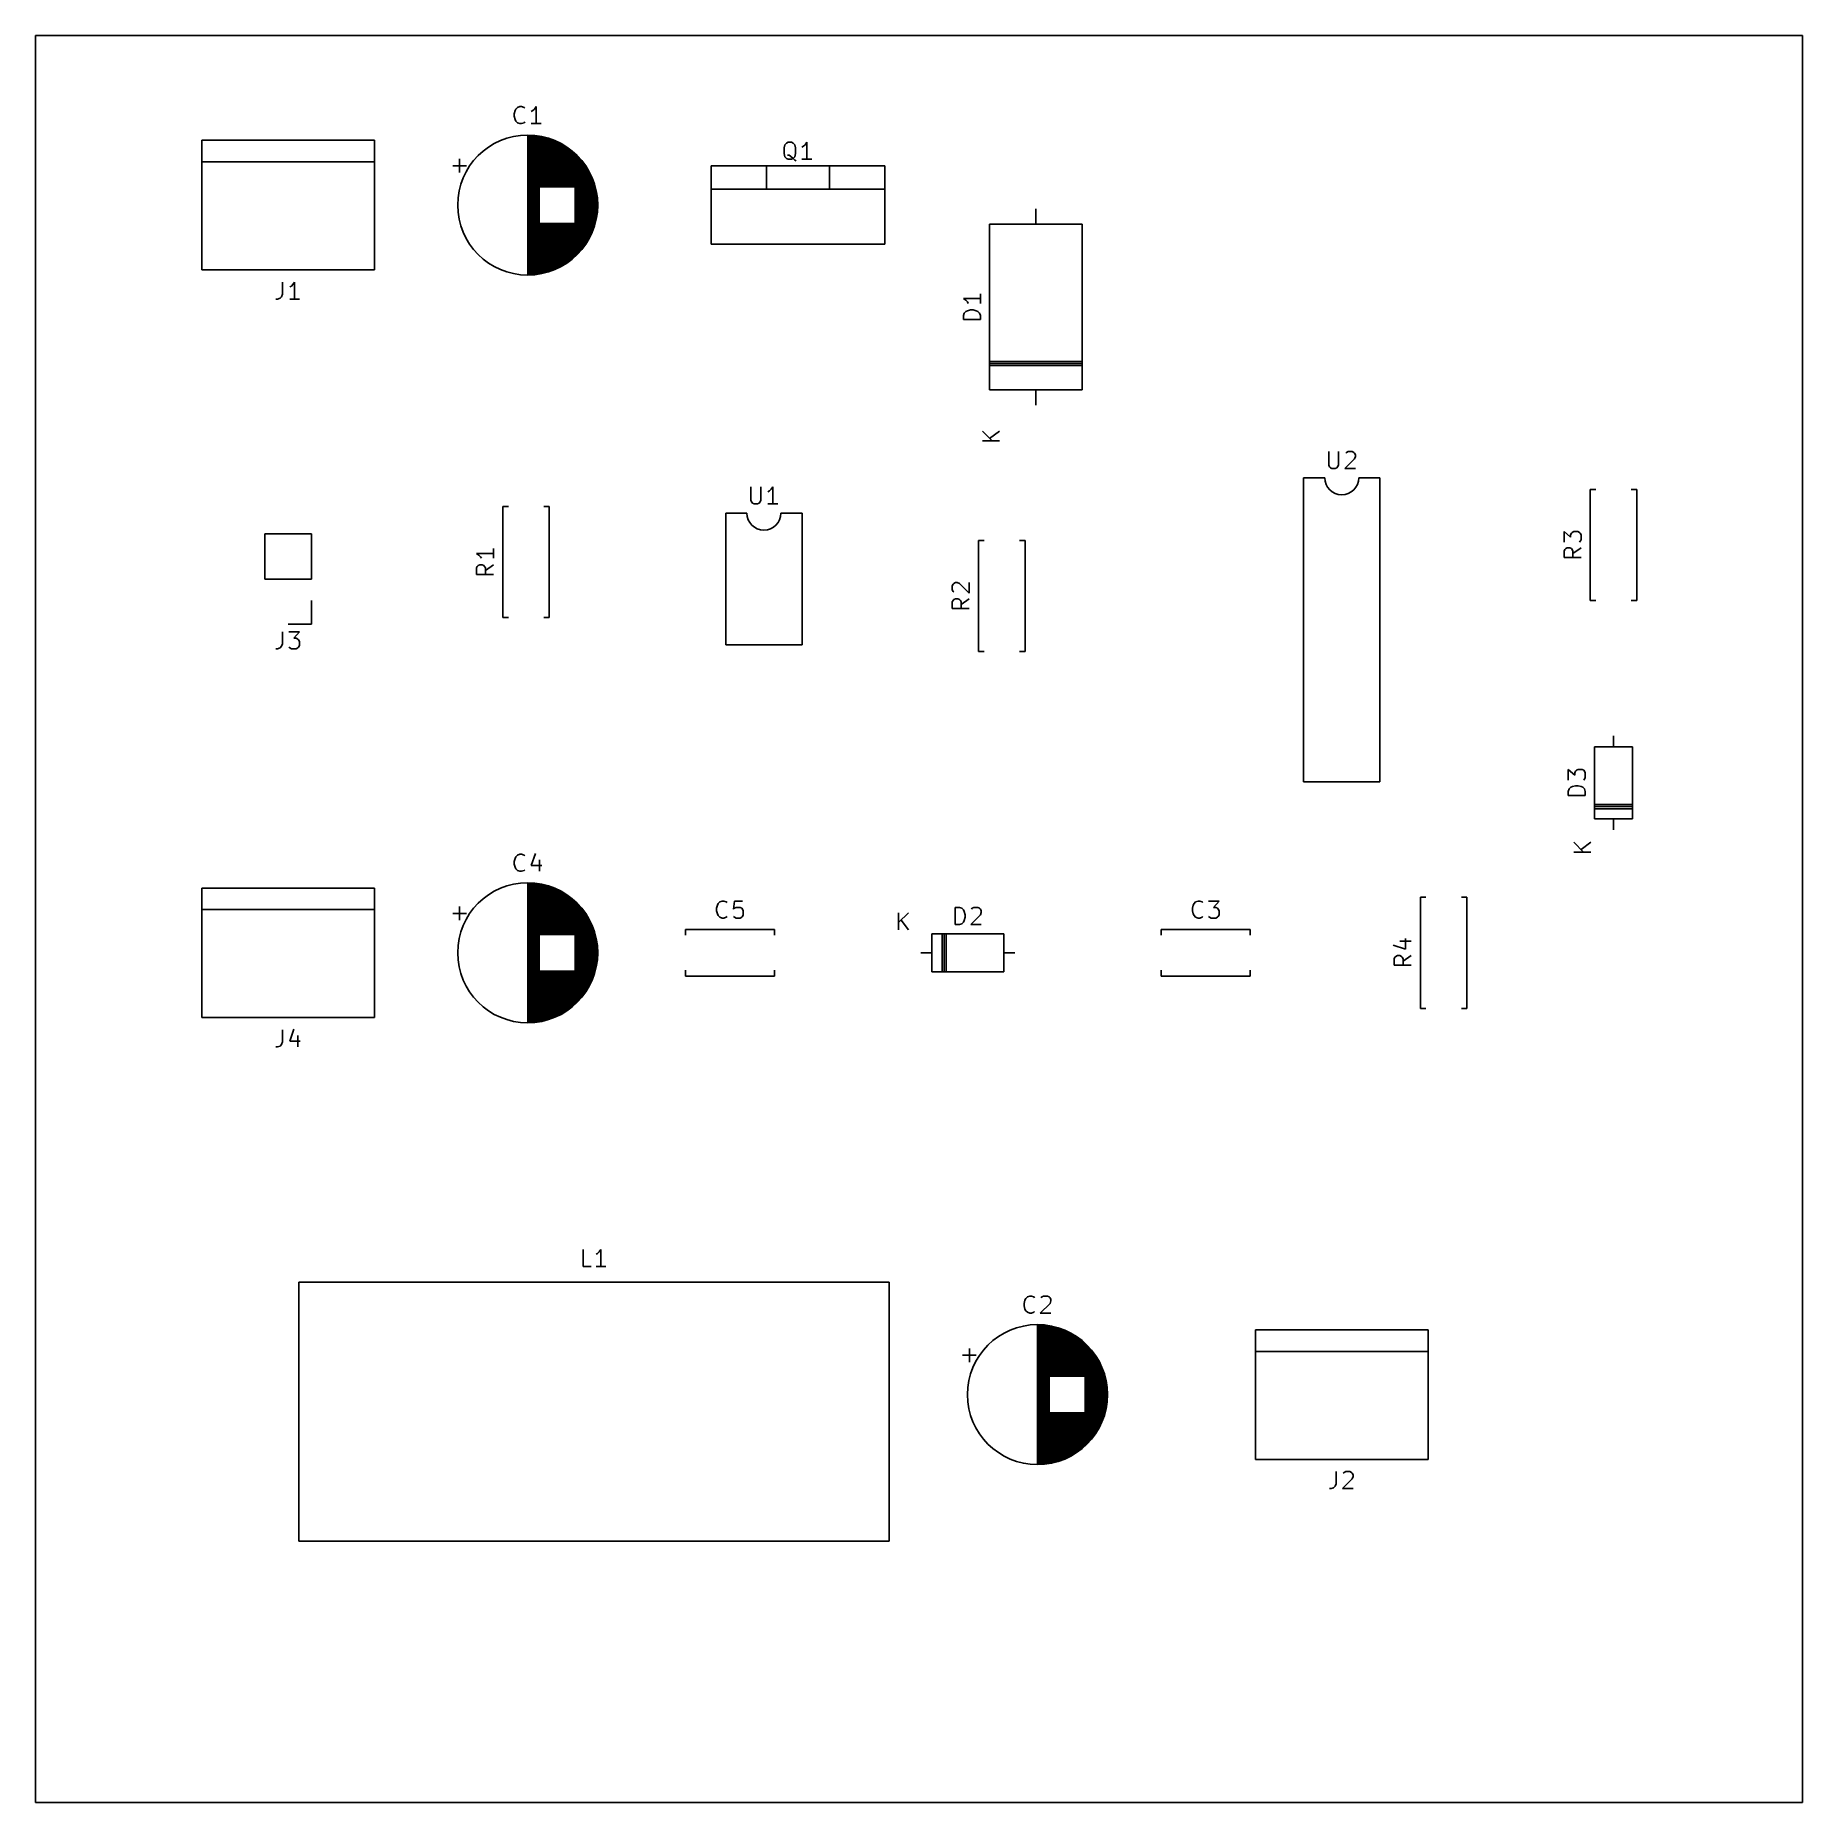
# Model space of a CAD drawing. Extents: x 20 to 124, y -124 to -20.
import ezdxf

# ---------------------------------------------------------------- set-up
doc = ezdxf.new("R2010")
doc.units = 0
doc.layers.add('LYELLOW', color=51, linetype='CONTINUOUS')
doc.layers.add('WHITE', color=7, linetype='CONTINUOUS')

msp = doc.modelspace()

# ---------------------------------------------------------------- linework, layer by layer
at = {"layer": 'LYELLOW', "linetype": 'CONTINUOUS'}
for p, q in [((48.186586, -24.62089), (48.234205, -24.430414)), ((48.186586, -24.763747), (48.186586, -24.62089)), ((48.234205, -24.954223), (48.186586, -24.763747)), ((48.234205, -24.430414), (48.281824, -24.335176)), ((48.281824, -25.049461), (48.234205, -24.954223)), ((48.281824, -24.335176), (48.377062, -24.239938)), ((48.377062, -24.239938), (48.519919, -24.192319)), ((48.519919, -24.192319), (48.615157, -24.192319)), ((48.615157, -24.192319), (48.758014, -24.239938)), ((48.758014, -24.239938), (48.805633, -24.287557)), ((49.281824, -24.430414), (49.186586, -24.478033)), ((49.377062, -24.335176), (49.281824, -24.430414)), ((49.4723, -24.192319), (49.377062, -24.335176)), ((49.4723, -25.192319), (49.4723, -24.192319)), ((48.377062, -25.1447), (48.281824, -25.049461)), ((48.519919, -25.192319), (48.377062, -25.1447)), ((48.615157, -25.192319), (48.519919, -25.192319)), ((48.758014, -25.1447), (48.615157, -25.192319)), ((48.805633, -25.09708), (48.758014, -25.1447)), ((48.9723, -25.9075), (48.9723, -34.0675)), ((49.0123, -25.9075), (49.0123, -34.0675)), ((49.0523, -25.9085), (49.0523, -34.0665)), ((49.0923, -25.9095), (49.0923, -34.0655)), ((49.1323, -25.9105), (49.1323, -34.0645)), ((49.1723, -25.9125), (49.1723, -34.0625)), ((49.758014, -25.192319), (49.186586, -25.192319)), ((49.2123, -25.9145), (49.2123, -34.0605)), ((49.2523, -25.9175), (49.2523, -34.0575)), ((49.2923, -25.9195), (49.2923, -34.0555)), ((49.3323, -25.9235), (49.3323, -34.0515)), ((49.3723, -25.9265), (49.3723, -34.0485)), ((49.4123, -25.9315), (49.4123, -34.0435)), ((49.4523, -25.9355), (49.4523, -34.0395)), ((49.4923, -25.9405), (49.4923, -34.0345)), ((49.5323, -25.9455), (49.5323, -34.0295)), ((49.5723, -25.9515), (49.5723, -34.0235)), ((49.6123, -25.9575), (49.6123, -34.0175)), ((49.6523, -25.9645), (49.6523, -34.0105)), ((49.6923, -25.9705), (49.6923, -28.9475)), ((49.7323, -25.9785), (49.7323, -28.9475)), ((49.7723, -25.9855), (49.7723, -28.9475)), ((49.8123, -25.9945), (49.8123, -28.9475)), ((29.795, -26.1775), (29.795, -33.7975)), ((39.955, -26.1775), (29.795, -26.1775)), ((39.955, -33.7975), (39.955, -26.1775)), ((49.8523, -26.0025), (49.8523, -28.9475)), ((49.8923, -26.0115), (49.8923, -28.9475)), ((49.9323, -26.0205), (49.9323, -28.9475)), ((49.9723, -26.0305), (49.9723, -28.9475)), ((50.0123, -26.0405), (50.0123, -28.9475)), ((50.0523, -26.0515), (50.0523, -28.9475)), ((50.0923, -26.0625), (50.0923, -28.9475)), ((50.1323, -26.0745), (50.1323, -28.9475)), ((50.1723, -26.0865), (50.1723, -28.9475)), ((50.2123, -26.0985), (50.2123, -28.9475)), ((50.2523, -26.1115), (50.2523, -28.9475)), ((50.2923, -26.1245), (50.2923, -28.9475)), ((50.3323, -26.1385), (50.3323, -28.9475)), ((50.3723, -26.1525), (50.3723, -28.9475)), ((50.4123, -26.1675), (50.4123, -28.9475)), ((50.4523, -26.1825), (50.4523, -28.9475)), ((50.4923, -26.1985), (50.4923, -28.9475)), ((50.5323, -26.2145), (50.5323, -28.9475)), ((50.5723, -26.2305), (50.5723, -28.9475)), ((50.6123, -26.2475), (50.6123, -28.9475)), ((50.6523, -26.2655), (50.6523, -28.9475)), ((50.6923, -26.2835), (50.6923, -28.9475)), ((50.7323, -26.3025), (50.7323, -28.9475)), ((50.7723, -26.3215), (50.7723, -28.9475)), ((50.8123, -26.3415), (50.8123, -28.9475)), ((50.8523, -26.3615), (50.8523, -28.9475)), ((50.8923, -26.3825), (50.8923, -28.9475)), ((50.9323, -26.4035), (50.9323, -28.9475)), ((50.9723, -26.4255), (50.9723, -28.9475)), ((51.0123, -26.4485), (51.0123, -28.9475)), ((51.0523, -26.4715), (51.0523, -28.9475)), ((51.0923, -26.4945), (51.0923, -28.9475)), ((51.1323, -26.5195), (51.1323, -28.9475)), ((51.1723, -26.5445), (51.1723, -28.9475)), ((51.2123, -26.5695), (51.2123, -28.9475)), ((51.2523, -26.5955), (51.2523, -28.9475)), ((51.2923, -26.6225), (51.2923, -28.9475)), ((51.3323, -26.6505), (51.3323, -28.9475)), ((51.3723, -26.6785), (51.3723, -28.9475)), ((51.4123, -26.7075), (51.4123, -28.9475)), ((51.4523, -26.7375), (51.4523, -28.9475)), ((51.4923, -26.7685), (51.4923, -28.9475)), ((51.5323, -26.7995), (51.5323, -28.9475)), ((51.5723, -26.8315), (51.5723, -28.9475)), ((51.6123, -26.8645), (51.6123, -28.9475)), ((51.6523, -26.8985), (51.6523, -28.9475)), ((51.6923, -26.9325), (51.6923, -28.9475)), ((51.7323, -26.9685), (51.7323, -28.9475)), ((51.7723, -27.0055), (51.7723, -32.9695)), ((64.065476, -26.625652), (64.113095, -26.435176)), ((64.065476, -26.958985), (64.065476, -26.625652)), ((64.113095, -27.149461), (64.065476, -26.958985)), ((64.113095, -26.435176), (64.208333, -26.339938)), ((64.208333, -26.339938), (64.303571, -26.292319)), ((64.303571, -26.292319), (64.494047, -26.292319)), ((64.494047, -26.292319), (64.589285, -26.339938)), ((64.589285, -26.339938), (64.684523, -26.435176)), ((64.684523, -26.435176), (64.732142, -26.625652)), ((64.732142, -26.958985), (64.684523, -27.149461)), ((64.732142, -26.625652), (64.732142, -26.958985)), ((65.208333, -26.530414), (65.113095, -26.578033)), ((65.303571, -26.435176), (65.208333, -26.530414)), ((65.398809, -26.292319), (65.303571, -26.435176)), ((65.398809, -27.292319), (65.398809, -26.292319)), ((29.795, -27.4475), (39.955, -27.4475)), ((44.562602, -27.6725), (45.362602, -27.6725)), ((44.962602, -27.2725), (44.962602, -28.0725)), ((51.8123, -27.0425), (51.8123, -32.9325)), ((51.8523, -27.0815), (51.8523, -32.8935)), ((51.8923, -27.1205), (51.8923, -32.8545)), ((51.9323, -27.1615), (51.9323, -32.8135)), ((51.9723, -27.2035), (51.9723, -32.7715)), ((52.0123, -27.2465), (52.0123, -32.7285)), ((52.0523, -27.2915), (52.0523, -32.6835)), ((52.0923, -27.3365), (52.0923, -32.6385)), ((52.1323, -27.3835), (52.1323, -32.5915)), ((52.1723, -27.4325), (52.1723, -32.5425)), ((52.2123, -27.4825), (52.2123, -32.4925)), ((52.2523, -27.5345), (52.2523, -32.4405)), ((52.2923, -27.5875), (52.2923, -32.3875)), ((52.3323, -27.6435), (52.3323, -32.3315)), ((52.3723, -27.7005), (52.3723, -32.2745)), ((52.4123, -27.7605), (52.4123, -32.2145)), ((52.4523, -27.8225), (52.4523, -32.1525)), ((52.4923, -27.8865), (52.4923, -32.0885)), ((52.5323, -27.9535), (52.5323, -32.0215)), ((52.5723, -28.0235), (52.5723, -31.9515)), ((59.765, -27.6775), (69.985, -27.6775)), ((59.765, -32.2975), (59.765, -27.6775)), ((63.025, -27.6775), (63.025, -29.0575)), ((64.208333, -27.2447), (64.113095, -27.149461)), ((64.303571, -27.292319), (64.208333, -27.2447)), ((64.35119, -27.054223), (64.255952, -27.054223)), ((64.494047, -27.292319), (64.303571, -27.292319)), ((64.446428, -27.101842), (64.35119, -27.054223)), ((64.589285, -27.2447), (64.446428, -27.101842)), ((64.589285, -27.2447), (64.494047, -27.292319)), ((64.684523, -27.149461), (64.589285, -27.2447)), ((64.684523, -27.339938), (64.589285, -27.2447)), ((64.779761, -27.387557), (64.684523, -27.339938)), ((65.684523, -27.292319), (65.113095, -27.292319)), ((66.725, -27.6775), (66.725, -29.0575)), ((69.985, -27.6775), (69.985, -32.2975)), ((52.6123, -28.0975), (52.6123, -31.8775)), ((52.6523, -28.1745), (52.6523, -31.8005)), ((52.6923, -28.2565), (52.6923, -31.7185)), ((52.7323, -28.3435), (52.7323, -31.6315)), ((52.7723, -28.4355), (52.7723, -31.5395)), ((52.8123, -28.5345), (52.8123, -31.4405)), ((52.8523, -28.6415), (52.8523, -31.3335)), ((52.8923, -28.7595), (52.8923, -31.2155)), ((52.9323, -28.8905), (52.9323, -31.0845)), ((52.9723, -29.0405), (52.9723, -30.9345)), ((59.765, -29.0575), (69.985, -29.0575)), ((53.0123, -29.2195), (53.0123, -30.7555)), ((53.0523, -29.4545), (53.0523, -30.5205)), ((49.6923, -31.0275), (49.6923, -34.0045)), ((49.7323, -31.0275), (49.7323, -33.9965)), ((49.7723, -31.0275), (49.7723, -33.9895)), ((49.8123, -31.0275), (49.8123, -33.9805)), ((49.8523, -31.0275), (49.8523, -33.9725)), ((49.8923, -31.0275), (49.8923, -33.9635)), ((49.9323, -31.0275), (49.9323, -33.9545)), ((49.9723, -31.0275), (49.9723, -33.9445)), ((50.0123, -31.0275), (50.0123, -33.9345)), ((50.0523, -31.0275), (50.0523, -33.9235)), ((50.0923, -31.0275), (50.0923, -33.9125)), ((50.1323, -31.0275), (50.1323, -33.9005)), ((50.1723, -31.0275), (50.1723, -33.8885)), ((50.2123, -31.0275), (50.2123, -33.8765)), ((50.2523, -31.0275), (50.2523, -33.8635)), ((50.2923, -31.0275), (50.2923, -33.8505)), ((50.3323, -31.0275), (50.3323, -33.8365)), ((50.3723, -31.0275), (50.3723, -33.8225)), ((50.4123, -31.0275), (50.4123, -33.8075)), ((50.4523, -31.0275), (50.4523, -33.7925)), ((50.4923, -31.0275), (50.4923, -33.7765)), ((50.5323, -31.0275), (50.5323, -33.7605)), ((50.5723, -31.0275), (50.5723, -33.7445)), ((50.6123, -31.0275), (50.6123, -33.7275)), ((50.6523, -31.0275), (50.6523, -33.7095)), ((50.6923, -31.0275), (50.6923, -33.6915)), ((50.7323, -31.0275), (50.7323, -33.6725)), ((50.7723, -31.0275), (50.7723, -33.6535)), ((50.8123, -31.0275), (50.8123, -33.6335)), ((50.8523, -31.0275), (50.8523, -33.6135)), ((50.8923, -31.0275), (50.8923, -33.5925)), ((50.9323, -31.0275), (50.9323, -33.5715)), ((50.9723, -31.0275), (50.9723, -33.5495)), ((51.0123, -31.0275), (51.0123, -33.5265)), ((51.0523, -31.0275), (51.0523, -33.5035)), ((51.0923, -31.0275), (51.0923, -33.4805)), ((51.1323, -31.0275), (51.1323, -33.4555)), ((51.1723, -31.0275), (51.1723, -33.4305)), ((51.2123, -31.0275), (51.2123, -33.4055)), ((51.2523, -31.0275), (51.2523, -33.3795)), ((51.2923, -31.0275), (51.2923, -33.3525)), ((51.3323, -31.0275), (51.3323, -33.3245)), ((51.3723, -31.0275), (51.3723, -33.2965)), ((51.4123, -31.0275), (51.4123, -33.2675)), ((51.4523, -31.0275), (51.4523, -33.2375)), ((51.4923, -31.0275), (51.4923, -33.2065)), ((51.5323, -31.0275), (51.5323, -33.1755)), ((51.5723, -31.0275), (51.5723, -33.1435)), ((51.6123, -31.0275), (51.6123, -33.1105)), ((51.6523, -31.0275), (51.6523, -33.0765)), ((51.6923, -31.0275), (51.6923, -33.0425)), ((51.7323, -31.0275), (51.7323, -33.0065)), ((81.595, -31.1175), (76.155, -31.1175)), ((76.155, -31.1175), (76.155, -40.8575)), ((78.875, -30.2075), (78.875, -31.1175)), ((81.595, -40.8575), (81.595, -31.1175)), ((69.985, -32.2975), (59.765, -32.2975)), ((29.795, -33.7975), (39.955, -33.7975)), ((34.541666, -35.236604), (34.494047, -35.379461)), ((34.541666, -34.522319), (34.541666, -35.236604)), ((35.065476, -34.760414), (34.970238, -34.808033)), ((35.160714, -34.665176), (35.065476, -34.760414)), ((35.255952, -34.522319), (35.160714, -34.665176)), ((35.255952, -35.522319), (35.255952, -34.522319)), ((75.609819, -35.201785), (75.609819, -35.773213)), ((34.255952, -35.522319), (34.160714, -35.522319)), ((34.398809, -35.4747), (34.255952, -35.522319)), ((34.494047, -35.379461), (34.398809, -35.4747)), ((35.541666, -35.522319), (34.970238, -35.522319)), ((75.609819, -35.487499), (74.609819, -35.487499)), ((74.609819, -35.487499), (74.752676, -35.582737)), ((74.609819, -36.487499), (74.657438, -36.344642)), ((74.657438, -36.344642), (74.752676, -36.249404)), ((74.752676, -35.582737), (74.847914, -35.677975)), ((74.752676, -36.249404), (74.847914, -36.201785)), ((74.847914, -35.677975), (74.895533, -35.773213)), ((74.847914, -36.201785), (75.03839, -36.154166)), ((75.03839, -36.154166), (75.181247, -36.154166)), ((75.181247, -36.154166), (75.371723, -36.201785)), ((75.371723, -36.201785), (75.466961, -36.249404)), ((75.466961, -36.249404), (75.5622, -36.344642)), ((75.5622, -36.344642), (75.609819, -36.487499)), ((74.609819, -36.725594), (74.609819, -36.487499)), ((75.609819, -36.725594), (74.609819, -36.725594)), ((75.609819, -36.487499), (75.609819, -36.725594)), ((76.155, -39.1925), (81.595, -39.1925)), ((76.155, -39.3125), (81.595, -39.3125)), ((76.155, -39.4325), (81.595, -39.4325)), ((76.155, -40.8575), (81.595, -40.8575)), ((78.875, -41.7675), (78.875, -40.8575)), ((75.729819, -43.297976), (76.301247, -43.869404)), ((76.729819, -43.297976), (76.15839, -43.726547)), ((76.729819, -43.869404), (75.729819, -43.869404)), ((96.113095, -44.492319), (96.113095, -45.301842)), ((96.684523, -45.301842), (96.684523, -44.492319)), ((97.113095, -44.587557), (97.160714, -44.539938)), ((97.160714, -44.539938), (97.255952, -44.492319)), ((97.255952, -44.492319), (97.494047, -44.492319)), ((97.494047, -44.492319), (97.589285, -44.539938)), ((97.589285, -44.539938), (97.636904, -44.587557)), ((97.636904, -44.587557), (97.684523, -44.682795)), ((97.684523, -44.682795), (97.684523, -44.778033)), ((96.113095, -45.301842), (96.160714, -45.39708)), ((96.160714, -45.39708), (96.208333, -45.4447)), ((96.208333, -45.4447), (96.303571, -45.492319)), ((96.303571, -45.492319), (96.494047, -45.492319)), ((96.494047, -45.492319), (96.589285, -45.4447)), ((96.589285, -45.4447), (96.636904, -45.39708)), ((96.636904, -45.39708), (96.684523, -45.301842)), ((97.636904, -44.92089), (97.065476, -45.492319)), ((97.065476, -45.492319), (97.684523, -45.492319)), ((97.684523, -44.778033), (97.636904, -44.92089)), ((62.113095, -46.572319), (62.113095, -47.381842)), ((62.684523, -47.381842), (62.684523, -46.572319)), ((63.303571, -46.715176), (63.208333, -46.810414)), ((63.398809, -46.572319), (63.303571, -46.715176)), ((63.398809, -47.572319), (63.398809, -46.572319)), ((94.625, -46.0375), (94.625, -63.9375)), ((95.875, -46.0375), (94.625, -46.0375)), ((99.125, -46.0375), (97.875, -46.0375)), ((99.125, -63.9375), (99.125, -46.0375)), ((111.505, -46.7175), (111.835, -46.7175)), ((111.505, -53.2575), (111.505, -46.7175)), ((114.245, -46.7175), (113.915, -46.7175)), ((114.245, -53.2575), (114.245, -46.7175)), ((47.505, -47.7175), (47.835, -47.7175)), ((47.505, -54.2575), (47.505, -47.7175)), ((50.245, -47.7175), (49.915, -47.7175)), ((50.245, -54.2575), (50.245, -47.7175)), ((62.113095, -47.381842), (62.160714, -47.47708)), ((62.160714, -47.47708), (62.208333, -47.5247)), ((62.208333, -47.5247), (62.303571, -47.572319)), ((62.303571, -47.572319), (62.494047, -47.572319)), ((62.494047, -47.572319), (62.589285, -47.5247)), ((62.589285, -47.5247), (62.636904, -47.47708)), ((62.636904, -47.47708), (62.684523, -47.381842)), ((63.208333, -46.810414), (63.113095, -46.858033)), ((63.684523, -47.572319), (63.113095, -47.572319)), ((60.625, -48.1175), (60.625, -55.8575)), ((61.875, -48.1175), (60.625, -48.1175)), ((65.125, -48.1175), (63.875, -48.1175)), ((65.125, -55.8575), (65.125, -48.1175)), ((33.495, -51.9925), (33.495, -49.3425)), ((36.255, -49.3425), (33.495, -49.3425)), ((36.255, -51.9925), (36.255, -49.3425)), ((75.505, -49.7175), (75.835, -49.7175)), ((75.505, -56.2575), (75.505, -49.7175)), ((78.245, -49.7175), (77.915, -49.7175)), ((78.245, -56.2575), (78.245, -49.7175)), ((109.959819, -49.820832), (109.959819, -49.201785)), ((109.959819, -49.201785), (110.340771, -49.535118)), ((110.340771, -49.392261), (110.38839, -49.297023)), ((110.340771, -49.535118), (110.340771, -49.392261)), ((110.38839, -49.297023), (110.436009, -49.249404)), ((110.436009, -49.249404), (110.531247, -49.201785)), ((110.531247, -49.201785), (110.769342, -49.201785)), ((110.769342, -49.201785), (110.86458, -49.249404)), ((110.86458, -49.249404), (110.9122, -49.297023)), ((110.9122, -49.773213), (110.86458, -49.820832)), ((110.9122, -49.297023), (110.959819, -49.392261)), ((110.959819, -49.677975), (110.9122, -49.773213)), ((110.959819, -49.392261), (110.959819, -49.677975)), ((46.959819, -50.487499), (45.959819, -50.487499)), ((45.959819, -50.487499), (46.102676, -50.582737)), ((46.102676, -50.582737), (46.197914, -50.677975)), ((46.197914, -50.677975), (46.245533, -50.773213)), ((46.959819, -50.201785), (46.959819, -50.773213)), ((109.959819, -50.344642), (110.007438, -50.249404)), ((109.959819, -50.725594), (109.959819, -50.344642)), ((110.959819, -50.725594), (109.959819, -50.725594)), ((110.007438, -50.249404), (110.055057, -50.201785)), ((110.055057, -50.201785), (110.150295, -50.154166)), ((110.150295, -50.154166), (110.293152, -50.154166)), ((110.293152, -50.154166), (110.38839, -50.201785)), ((110.38839, -50.201785), (110.436009, -50.249404)), ((110.436009, -50.249404), (110.483628, -50.344642)), ((110.959819, -50.154166), (110.483628, -50.487499)), ((110.483628, -50.344642), (110.483628, -50.725594)), ((36.255, -51.9925), (33.495, -51.9925)), ((45.959819, -51.344642), (46.007438, -51.249404)), ((45.959819, -51.725594), (45.959819, -51.344642)), ((46.959819, -51.725594), (45.959819, -51.725594)), ((46.007438, -51.249404), (46.055057, -51.201785)), ((46.055057, -51.201785), (46.150295, -51.154166)), ((46.150295, -51.154166), (46.293152, -51.154166)), ((46.293152, -51.154166), (46.38839, -51.201785)), ((46.38839, -51.201785), (46.436009, -51.249404)), ((46.436009, -51.249404), (46.483628, -51.344642)), ((46.959819, -51.154166), (46.483628, -51.487499)), ((46.483628, -51.344642), (46.483628, -51.725594)), ((73.959819, -52.392261), (74.007438, -52.297023)), ((73.959819, -52.630356), (73.959819, -52.392261)), ((74.007438, -52.725594), (73.959819, -52.630356)), ((74.007438, -52.297023), (74.055057, -52.249404)), ((74.055057, -52.773213), (74.007438, -52.725594)), ((74.055057, -52.249404), (74.150295, -52.201785)), ((74.150295, -52.201785), (74.245533, -52.201785)), ((74.245533, -52.201785), (74.38839, -52.249404)), ((74.38839, -52.249404), (74.959819, -52.820832)), ((74.959819, -52.820832), (74.959819, -52.201785)), ((36.255, -53.2625), (36.255, -54.6425)), ((73.959819, -53.344642), (74.007438, -53.249404)), ((73.959819, -53.725594), (73.959819, -53.344642)), ((74.959819, -53.725594), (73.959819, -53.725594)), ((74.007438, -53.249404), (74.055057, -53.201785)), ((74.055057, -53.201785), (74.150295, -53.154166)), ((74.150295, -53.154166), (74.293152, -53.154166)), ((74.293152, -53.154166), (74.38839, -53.201785)), ((74.38839, -53.201785), (74.436009, -53.249404)), ((74.436009, -53.249404), (74.483628, -53.344642)), ((74.959819, -53.154166), (74.483628, -53.487499)), ((74.483628, -53.344642), (74.483628, -53.725594)), ((111.835, -53.2575), (111.505, -53.2575)), ((113.915, -53.2575), (114.245, -53.2575)), ((34.541666, -55.097319), (34.541666, -55.811604)), ((36.255, -54.6425), (34.875, -54.6425)), ((34.922619, -55.097319), (35.541666, -55.097319)), ((35.541666, -55.097319), (35.208333, -55.478271)), ((47.835, -54.2575), (47.505, -54.2575)), ((49.915, -54.2575), (50.245, -54.2575)), ((34.255952, -56.097319), (34.160714, -56.097319)), ((34.398809, -56.0497), (34.255952, -56.097319)), ((34.494047, -55.954461), (34.398809, -56.0497)), ((34.541666, -55.811604), (34.494047, -55.954461)), ((34.970238, -56.0497), (34.922619, -56.00208)), ((35.065476, -56.097319), (34.970238, -56.0497)), ((35.35119, -56.097319), (35.065476, -56.097319)), ((35.208333, -55.478271), (35.35119, -55.478271)), ((35.35119, -55.478271), (35.446428, -55.52589)), ((35.446428, -56.0497), (35.35119, -56.097319)), ((35.446428, -55.52589), (35.494047, -55.573509)), ((35.494047, -56.00208), (35.446428, -56.0497)), ((35.494047, -55.573509), (35.541666, -55.668747)), ((35.541666, -55.906842), (35.494047, -56.00208)), ((35.541666, -55.668747), (35.541666, -55.906842)), ((60.625, -55.8575), (65.125, -55.8575)), ((75.835, -56.2575), (75.505, -56.2575)), ((77.915, -56.2575), (78.245, -56.2575)), ((112.875, -61.2175), (112.875, -61.8675)), ((113.995, -61.8675), (111.755, -61.8675)), ((111.755, -61.8675), (111.755, -66.1075)), ((113.995, -66.1075), (113.995, -61.8675)), ((110.209819, -63.820832), (110.209819, -63.201785)), ((110.209819, -63.201785), (110.590771, -63.535118)), ((110.590771, -63.392261), (110.63839, -63.297023)), ((110.590771, -63.535118), (110.590771, -63.392261)), ((110.63839, -63.297023), (110.686009, -63.249404)), ((110.686009, -63.249404), (110.781247, -63.201785)), ((110.781247, -63.201785), (111.019342, -63.201785)), ((111.019342, -63.201785), (111.11458, -63.249404)), ((111.11458, -63.249404), (111.1622, -63.297023)), ((111.1622, -63.297023), (111.209819, -63.392261)), ((111.209819, -63.392261), (111.209819, -63.677975)), ((94.625, -63.9375), (99.125, -63.9375)), ((110.209819, -64.487499), (110.257438, -64.344642)), ((110.257438, -64.344642), (110.352676, -64.249404)), ((110.352676, -64.249404), (110.447914, -64.201785)), ((110.447914, -64.201785), (110.63839, -64.154166)), ((110.63839, -64.154166), (110.781247, -64.154166)), ((110.781247, -64.154166), (110.971723, -64.201785)), ((110.971723, -64.201785), (111.066961, -64.249404)), ((111.066961, -64.249404), (111.1622, -64.344642)), ((111.1622, -63.773213), (111.11458, -63.820832)), ((111.209819, -63.677975), (111.1622, -63.773213)), ((111.1622, -64.344642), (111.209819, -64.487499)), ((110.209819, -64.725594), (110.209819, -64.487499)), ((111.209819, -64.725594), (110.209819, -64.725594)), ((111.209819, -64.487499), (111.209819, -64.725594)), ((111.755, -65.2675), (113.995, -65.2675)), ((111.755, -65.3875), (113.995, -65.3875)), ((111.755, -65.5075), (113.995, -65.5075)), ((111.755, -66.1075), (113.995, -66.1075)), ((112.875, -66.7575), (112.875, -66.1075)), ((110.529819, -67.487976), (111.101247, -68.059404)), ((111.529819, -67.487976), (110.95839, -67.916547)), ((48.186586, -68.62089), (48.234205, -68.430414)), ((48.186586, -68.763747), (48.186586, -68.62089)), ((48.234205, -68.430414), (48.281824, -68.335176)), ((48.281824, -68.335176), (48.377062, -68.239938)), ((48.377062, -68.239938), (48.519919, -68.192319)), ((48.519919, -68.192319), (48.615157, -68.192319)), ((48.615157, -68.192319), (48.758014, -68.239938)), ((48.758014, -68.239938), (48.805633, -68.287557)), ((49.424681, -68.1447), (49.186586, -68.858985)), ((49.662776, -68.525652), (49.662776, -69.192319)), ((111.529819, -68.059404), (110.529819, -68.059404)), ((48.234205, -68.954223), (48.186586, -68.763747)), ((48.281824, -69.049461), (48.234205, -68.954223)), ((48.377062, -69.1447), (48.281824, -69.049461)), ((48.519919, -69.192319), (48.377062, -69.1447)), ((48.615157, -69.192319), (48.519919, -69.192319)), ((48.758014, -69.1447), (48.615157, -69.192319)), ((48.805633, -69.09708), (48.758014, -69.1447)), ((49.186586, -68.858985), (49.805633, -68.858985)), ((29.795, -70.1775), (29.795, -77.7975)), ((39.955, -70.1775), (29.795, -70.1775)), ((39.955, -77.7975), (39.955, -70.1775)), ((48.9723, -69.9075), (48.9723, -78.0675)), ((49.0123, -69.9075), (49.0123, -78.0675)), ((49.0523, -69.9085), (49.0523, -78.0665)), ((49.0923, -69.9095), (49.0923, -78.0655)), ((49.1323, -69.9105), (49.1323, -78.0645)), ((49.1723, -69.9125), (49.1723, -78.0625)), ((49.2123, -69.9145), (49.2123, -78.0605)), ((49.2523, -69.9175), (49.2523, -78.0575)), ((49.2923, -69.9195), (49.2923, -78.0555)), ((49.3323, -69.9235), (49.3323, -78.0515)), ((49.3723, -69.9265), (49.3723, -78.0485)), ((49.4123, -69.9315), (49.4123, -78.0435)), ((49.4523, -69.9355), (49.4523, -78.0395)), ((49.4923, -69.9405), (49.4923, -78.0345)), ((49.5323, -69.9455), (49.5323, -78.0295)), ((49.5723, -69.9515), (49.5723, -78.0235)), ((49.6123, -69.9575), (49.6123, -78.0175)), ((49.6523, -69.9645), (49.6523, -78.0105)), ((49.6923, -69.9705), (49.6923, -72.9475)), ((49.7323, -69.9785), (49.7323, -72.9475)), ((49.7723, -69.9855), (49.7723, -72.9475)), ((49.8123, -69.9945), (49.8123, -72.9475)), ((49.8523, -70.0025), (49.8523, -72.9475)), ((49.8923, -70.0115), (49.8923, -72.9475)), ((49.9323, -70.0205), (49.9323, -72.9475)), ((49.9723, -70.0305), (49.9723, -72.9475)), ((50.0123, -70.0405), (50.0123, -72.9475)), ((50.0523, -70.0515), (50.0523, -72.9475)), ((50.0923, -70.0625), (50.0923, -72.9475)), ((50.1323, -70.0745), (50.1323, -72.9475)), ((50.1723, -70.0865), (50.1723, -72.9475)), ((50.2123, -70.0985), (50.2123, -72.9475)), ((50.2523, -70.1115), (50.2523, -72.9475)), ((50.2923, -70.1245), (50.2923, -72.9475)), ((50.3323, -70.1385), (50.3323, -72.9475)), ((50.3723, -70.1525), (50.3723, -72.9475)), ((50.4123, -70.1675), (50.4123, -72.9475)), ((50.4523, -70.1825), (50.4523, -72.9475)), ((50.4923, -70.1985), (50.4923, -72.9475)), ((50.5323, -70.2145), (50.5323, -72.9475)), ((50.5723, -70.2305), (50.5723, -72.9475)), ((50.6123, -70.2475), (50.6123, -72.9475)), ((50.6523, -70.2655), (50.6523, -72.9475)), ((50.6923, -70.2835), (50.6923, -72.9475)), ((50.7323, -70.3025), (50.7323, -72.9475)), ((50.7723, -70.3215), (50.7723, -72.9475)), ((50.8123, -70.3415), (50.8123, -72.9475)), ((50.8523, -70.3615), (50.8523, -72.9475)), ((50.8923, -70.3825), (50.8923, -72.9475)), ((50.9323, -70.4035), (50.9323, -72.9475)), ((50.9723, -70.4255), (50.9723, -72.9475)), ((51.0123, -70.4485), (51.0123, -72.9475)), ((51.0523, -70.4715), (51.0523, -72.9475)), ((51.0923, -70.4945), (51.0923, -72.9475)), ((51.1323, -70.5195), (51.1323, -72.9475)), ((51.1723, -70.5445), (51.1723, -72.9475)), ((51.2123, -70.5695), (51.2123, -72.9475)), ((51.2523, -70.5955), (51.2523, -72.9475)), ((51.2923, -70.6225), (51.2923, -72.9475)), ((51.3323, -70.6505), (51.3323, -72.9475)), ((51.3723, -70.6785), (51.3723, -72.9475)), ((51.4123, -70.7075), (51.4123, -72.9475)), ((101.505, -70.7175), (101.835, -70.7175)), ((101.505, -77.2575), (101.505, -70.7175)), ((104.245, -70.7175), (103.915, -70.7175)), ((104.245, -77.2575), (104.245, -70.7175)), ((29.795, -71.4475), (39.955, -71.4475)), ((44.562602, -71.6725), (45.362602, -71.6725)), ((44.962602, -71.2725), (44.962602, -72.0725)), ((51.4523, -70.7375), (51.4523, -72.9475)), ((51.4923, -70.7685), (51.4923, -72.9475)), ((51.5323, -70.7995), (51.5323, -72.9475)), ((51.5723, -70.8315), (51.5723, -72.9475)), ((51.6123, -70.8645), (51.6123, -72.9475)), ((51.6523, -70.8985), (51.6523, -72.9475)), ((51.6923, -70.9325), (51.6923, -72.9475)), ((51.7323, -70.9685), (51.7323, -72.9475)), ((51.7723, -71.0055), (51.7723, -76.9695)), ((51.8123, -71.0425), (51.8123, -76.9325)), ((51.8523, -71.0815), (51.8523, -76.8935)), ((51.8923, -71.1205), (51.8923, -76.8545)), ((51.9323, -71.1615), (51.9323, -76.8135)), ((51.9723, -71.2035), (51.9723, -76.7715)), ((52.0123, -71.2465), (52.0123, -76.7285)), ((52.0523, -71.2915), (52.0523, -76.6835)), ((52.0923, -71.3365), (52.0923, -76.6385)), ((52.1323, -71.3835), (52.1323, -76.5915)), ((52.1723, -71.4325), (52.1723, -76.5425)), ((52.2123, -71.4825), (52.2123, -76.4925)), ((52.2523, -71.5345), (52.2523, -76.4405)), ((52.2923, -71.5875), (52.2923, -76.3875)), ((52.3323, -71.6435), (52.3323, -76.3315)), ((52.3723, -71.7005), (52.3723, -76.2745)), ((60.089286, -71.37089), (60.136905, -71.180414)), ((60.089286, -71.513747), (60.089286, -71.37089)), ((60.136905, -71.704223), (60.089286, -71.513747)), ((60.136905, -71.180414), (60.184524, -71.085176)), ((60.184524, -71.799461), (60.136905, -71.704223)), ((60.184524, -71.085176), (60.279762, -70.989938)), ((60.279762, -70.989938), (60.422619, -70.942319)), ((60.422619, -70.942319), (60.517857, -70.942319)), ((60.517857, -70.942319), (60.660714, -70.989938)), ((60.660714, -70.989938), (60.708333, -71.037557)), ((61.136905, -70.942319), (61.089286, -71.418509)), ((61.089286, -71.418509), (61.136905, -71.37089)), ((61.613095, -70.942319), (61.136905, -70.942319)), ((61.136905, -71.37089), (61.232143, -71.323271)), ((61.232143, -71.323271), (61.470238, -71.323271)), ((61.470238, -71.323271), (61.565476, -71.37089)), ((61.565476, -71.37089), (61.613095, -71.418509)), ((61.613095, -71.418509), (61.660714, -71.513747)), ((61.660714, -71.751842), (61.613095, -71.84708)), ((61.660714, -71.513747), (61.660714, -71.751842)), ((70.803095, -72.642319), (70.803095, -71.642319)), ((71.374523, -71.642319), (70.803095, -72.213747)), ((74.136905, -72.322319), (74.136905, -71.322319)), ((74.136905, -71.322319), (74.375, -71.322319)), ((74.375, -71.322319), (74.517857, -71.369938)), ((74.517857, -71.369938), (74.613095, -71.465176)), ((74.613095, -71.465176), (74.660714, -71.560414)), ((74.660714, -71.560414), (74.708333, -71.75089)), ((74.708333, -71.75089), (74.708333, -71.893747)), ((75.613095, -71.75089), (75.041667, -72.322319)), ((75.089286, -71.417557), (75.136905, -71.369938)), ((75.136905, -71.369938), (75.232143, -71.322319)), ((75.232143, -71.322319), (75.470238, -71.322319)), ((75.470238, -71.322319), (75.565476, -71.369938)), ((75.565476, -71.369938), (75.613095, -71.417557)), ((75.613095, -71.417557), (75.660714, -71.512795)), ((75.660714, -71.608033), (75.613095, -71.75089)), ((75.660714, -71.512795), (75.660714, -71.608033)), ((88.089286, -71.37089), (88.136905, -71.180414)), ((88.089286, -71.513747), (88.089286, -71.37089)), ((88.136905, -71.704223), (88.089286, -71.513747)), ((88.136905, -71.180414), (88.184524, -71.085176)), ((88.184524, -71.799461), (88.136905, -71.704223)), ((88.184524, -71.085176), (88.279762, -70.989938)), ((88.279762, -70.989938), (88.422619, -70.942319)), ((88.422619, -70.942319), (88.517857, -70.942319)), ((88.517857, -70.942319), (88.660714, -70.989938)), ((88.660714, -70.989938), (88.708333, -71.037557)), ((89.041667, -70.942319), (89.660714, -70.942319)), ((89.660714, -70.942319), (89.327381, -71.323271)), ((89.327381, -71.323271), (89.470238, -71.323271)), ((89.470238, -71.323271), (89.565476, -71.37089)), ((89.565476, -71.37089), (89.613095, -71.418509)), ((89.613095, -71.418509), (89.660714, -71.513747)), ((89.660714, -71.751842), (89.613095, -71.84708)), ((89.660714, -71.513747), (89.660714, -71.751842)), ((52.4123, -71.7605), (52.4123, -76.2145)), ((52.4523, -71.8225), (52.4523, -76.1525)), ((52.4923, -71.8865), (52.4923, -76.0885)), ((52.5323, -71.9535), (52.5323, -76.0215)), ((52.5723, -72.0235), (52.5723, -75.9515)), ((52.6123, -72.0975), (52.6123, -75.8775)), ((52.6523, -72.1745), (52.6523, -75.8005)), ((52.6923, -72.2565), (52.6923, -75.7185)), ((52.7323, -72.3435), (52.7323, -75.6315)), ((52.7723, -72.4355), (52.7723, -75.5395)), ((52.8123, -72.5345), (52.8123, -75.4405)), ((52.8523, -72.6415), (52.8523, -75.3335)), ((52.8923, -72.7595), (52.8923, -75.2155)), ((58.255, -72.6175), (63.495, -72.6175)), ((58.255, -72.9545), (58.255, -72.6175)), ((60.279762, -71.8947), (60.184524, -71.799461)), ((60.422619, -71.942319), (60.279762, -71.8947)), ((60.517857, -71.942319), (60.422619, -71.942319)), ((60.660714, -71.8947), (60.517857, -71.942319)), ((60.708333, -71.84708), (60.660714, -71.8947)), ((61.136905, -71.8947), (61.089286, -71.84708)), ((61.232143, -71.942319), (61.136905, -71.8947)), ((61.470238, -71.942319), (61.232143, -71.942319)), ((61.565476, -71.8947), (61.470238, -71.942319)), ((61.613095, -71.84708), (61.565476, -71.8947)), ((63.495, -72.6175), (63.495, -72.9545)), ((71.374523, -72.642319), (70.945952, -72.07089)), ((74.375, -72.322319), (74.136905, -72.322319)), ((74.517857, -72.2747), (74.375, -72.322319)), ((74.613095, -72.179461), (74.517857, -72.2747)), ((74.660714, -72.084223), (74.613095, -72.179461)), ((74.708333, -71.893747), (74.660714, -72.084223)), ((75.041667, -72.322319), (75.660714, -72.322319)), ((86.255, -72.6175), (91.495, -72.6175)), ((86.255, -72.9545), (86.255, -72.6175)), ((88.279762, -71.8947), (88.184524, -71.799461)), ((88.422619, -71.942319), (88.279762, -71.8947)), ((88.517857, -71.942319), (88.422619, -71.942319)), ((88.660714, -71.8947), (88.517857, -71.942319)), ((88.708333, -71.84708), (88.660714, -71.8947)), ((89.089286, -71.8947), (89.041667, -71.84708)), ((89.184524, -71.942319), (89.089286, -71.8947)), ((89.470238, -71.942319), (89.184524, -71.942319)), ((89.565476, -71.8947), (89.470238, -71.942319)), ((89.613095, -71.84708), (89.565476, -71.8947)), ((91.495, -72.6175), (91.495, -72.9545)), ((52.9323, -72.8905), (52.9323, -75.0845)), ((52.9723, -73.0405), (52.9723, -74.9345)), ((53.0123, -73.2195), (53.0123, -74.7555)), ((53.0523, -73.4545), (53.0523, -74.5205)), ((72.755, -72.8675), (76.995, -72.8675)), ((72.755, -75.1075), (72.755, -72.8675)), ((73.355, -72.8675), (73.355, -75.1075)), ((73.475, -72.8675), (73.475, -75.1075)), ((73.595, -72.8675), (73.595, -75.1075)), ((76.995, -72.8675), (76.995, -75.1075)), ((99.9122, -73.535118), (100.626485, -73.773213)), ((100.293152, -73.297023), (100.959819, -73.297023)), ((100.626485, -73.773213), (100.626485, -73.154166)), ((72.105, -73.9875), (72.755, -73.9875)), ((77.645, -73.9875), (76.995, -73.9875)), ((99.959819, -74.344642), (100.007438, -74.249404)), ((99.959819, -74.725594), (99.959819, -74.344642)), ((100.959819, -74.725594), (99.959819, -74.725594)), ((100.007438, -74.249404), (100.055057, -74.201785)), ((100.055057, -74.201785), (100.150295, -74.154166)), ((100.150295, -74.154166), (100.293152, -74.154166)), ((100.293152, -74.154166), (100.38839, -74.201785)), ((100.38839, -74.201785), (100.436009, -74.249404)), ((100.436009, -74.249404), (100.483628, -74.344642)), ((100.959819, -74.154166), (100.483628, -74.487499)), ((100.483628, -74.344642), (100.483628, -74.725594)), ((49.6923, -75.0275), (49.6923, -78.0045)), ((49.7323, -75.0275), (49.7323, -77.9965)), ((49.7723, -75.0275), (49.7723, -77.9895)), ((49.8123, -75.0275), (49.8123, -77.9805)), ((49.8523, -75.0275), (49.8523, -77.9725)), ((49.8923, -75.0275), (49.8923, -77.9635)), ((49.9323, -75.0275), (49.9323, -77.9545)), ((49.9723, -75.0275), (49.9723, -77.9445)), ((50.0123, -75.0275), (50.0123, -77.9345)), ((50.0523, -75.0275), (50.0523, -77.9235)), ((50.0923, -75.0275), (50.0923, -77.9125)), ((50.1323, -75.0275), (50.1323, -77.9005)), ((50.1723, -75.0275), (50.1723, -77.8885)), ((50.2123, -75.0275), (50.2123, -77.8765)), ((50.2523, -75.0275), (50.2523, -77.8635)), ((50.2923, -75.0275), (50.2923, -77.8505)), ((50.3323, -75.0275), (50.3323, -77.8365)), ((50.3723, -75.0275), (50.3723, -77.8225)), ((50.4123, -75.0275), (50.4123, -77.8075)), ((50.4523, -75.0275), (50.4523, -77.7925)), ((50.4923, -75.0275), (50.4923, -77.7765)), ((50.5323, -75.0275), (50.5323, -77.7605)), ((50.5723, -75.0275), (50.5723, -77.7445)), ((50.6123, -75.0275), (50.6123, -77.7275)), ((50.6523, -75.0275), (50.6523, -77.7095)), ((50.6923, -75.0275), (50.6923, -77.6915)), ((50.7323, -75.0275), (50.7323, -77.6725)), ((50.7723, -75.0275), (50.7723, -77.6535)), ((50.8123, -75.0275), (50.8123, -77.6335)), ((50.8523, -75.0275), (50.8523, -77.6135)), ((50.8923, -75.0275), (50.8923, -77.5925)), ((50.9323, -75.0275), (50.9323, -77.5715)), ((50.9723, -75.0275), (50.9723, -77.5495)), ((51.0123, -75.0275), (51.0123, -77.5265)), ((51.0523, -75.0275), (51.0523, -77.5035)), ((51.0923, -75.0275), (51.0923, -77.4805)), ((51.1323, -75.0275), (51.1323, -77.4555)), ((51.1723, -75.0275), (51.1723, -77.4305)), ((51.2123, -75.0275), (51.2123, -77.4055)), ((51.2523, -75.0275), (51.2523, -77.3795)), ((51.2923, -75.0275), (51.2923, -77.3525)), ((51.3323, -75.0275), (51.3323, -77.3245)), ((51.3723, -75.0275), (51.3723, -77.2965)), ((51.4123, -75.0275), (51.4123, -77.2675)), ((51.4523, -75.0275), (51.4523, -77.2375)), ((51.4923, -75.0275), (51.4923, -77.2065)), ((51.5323, -75.0275), (51.5323, -77.1755)), ((51.5723, -75.0275), (51.5723, -77.1435)), ((51.6123, -75.0275), (51.6123, -77.1105)), ((51.6523, -75.0275), (51.6523, -77.0765)), ((51.6923, -75.0275), (51.6923, -77.0425)), ((51.7323, -75.0275), (51.7323, -77.0065)), ((58.255, -75.3575), (58.255, -75.0205)), ((63.495, -75.3575), (58.255, -75.3575)), ((63.495, -75.0205), (63.495, -75.3575)), ((76.995, -75.1075), (72.755, -75.1075)), ((86.255, -75.3575), (86.255, -75.0205)), ((91.495, -75.3575), (86.255, -75.3575)), ((91.495, -75.0205), (91.495, -75.3575)), ((29.795, -77.7975), (39.955, -77.7975)), ((101.835, -77.2575), (101.505, -77.2575)), ((103.915, -77.2575), (104.245, -77.2575)), ((34.541666, -78.522319), (34.541666, -79.236604)), ((35.208333, -78.4747), (34.970238, -79.188985)), ((35.446428, -78.855652), (35.446428, -79.522319)), ((34.255952, -79.522319), (34.160714, -79.522319)), ((34.398809, -79.4747), (34.255952, -79.522319)), ((34.494047, -79.379461), (34.398809, -79.4747)), ((34.541666, -79.236604), (34.494047, -79.379461)), ((34.970238, -79.188985), (35.589285, -79.188985)), ((52.232143, -92.442319), (52.232143, -91.442319)), ((53.279762, -91.442319), (53.184524, -91.585176)), ((53.279762, -92.442319), (53.279762, -91.442319)), ((52.708333, -92.442319), (52.232143, -92.442319)), ((53.089286, -91.680414), (52.994048, -91.728033)), ((53.565476, -92.442319), (52.994048, -92.442319)), ((53.184524, -91.585176), (53.089286, -91.680414)), ((35.505, -93.3675), (70.245, -93.3675)), ((35.505, -108.6075), (35.505, -93.3675)), ((70.245, -93.3675), (70.245, -108.6075)), ((78.186586, -94.62089), (78.234205, -94.430414)), ((78.186586, -94.763747), (78.186586, -94.62089)), ((78.234205, -94.430414), (78.281824, -94.335176)), ((78.281824, -94.335176), (78.377062, -94.239938)), ((78.377062, -94.239938), (78.519919, -94.192319)), ((78.519919, -94.192319), (78.615157, -94.192319)), ((78.615157, -94.192319), (78.758014, -94.239938)), ((78.758014, -94.239938), (78.805633, -94.287557)), ((79.710395, -94.62089), (79.138967, -95.192319)), ((79.186586, -94.287557), (79.234205, -94.239938)), ((79.234205, -94.239938), (79.329443, -94.192319)), ((79.329443, -94.192319), (79.567538, -94.192319)), ((79.567538, -94.192319), (79.662776, -94.239938)), ((79.662776, -94.239938), (79.710395, -94.287557)), ((79.710395, -94.287557), (79.758014, -94.382795)), ((79.758014, -94.478033), (79.710395, -94.62089)), ((79.758014, -94.382795), (79.758014, -94.478033)), ((78.234205, -94.954223), (78.186586, -94.763747)), ((78.281824, -95.049461), (78.234205, -94.954223)), ((78.377062, -95.1447), (78.281824, -95.049461)), ((78.519919, -95.192319), (78.377062, -95.1447)), ((78.615157, -95.192319), (78.519919, -95.192319)), ((78.758014, -95.1447), (78.615157, -95.192319)), ((78.805633, -95.09708), (78.758014, -95.1447)), ((79.138967, -95.192319), (79.758014, -95.192319)), ((78.9723, -95.9075), (78.9723, -104.0675)), ((79.0123, -95.9075), (79.0123, -104.0675)), ((79.0523, -95.9085), (79.0523, -104.0665)), ((79.0923, -95.9095), (79.0923, -104.0655)), ((79.1323, -95.9105), (79.1323, -104.0645)), ((79.1723, -95.9125), (79.1723, -104.0625)), ((79.2123, -95.9145), (79.2123, -104.0605)), ((79.2523, -95.9175), (79.2523, -104.0575)), ((79.2923, -95.9195), (79.2923, -104.0555)), ((79.3323, -95.9235), (79.3323, -104.0515)), ((79.3723, -95.9265), (79.3723, -104.0485)), ((79.4123, -95.9315), (79.4123, -104.0435)), ((79.4523, -95.9355), (79.4523, -104.0395)), ((79.4923, -95.9405), (79.4923, -104.0345)), ((79.5323, -95.9455), (79.5323, -104.0295)), ((79.5723, -95.9515), (79.5723, -104.0235)), ((79.6123, -95.9575), (79.6123, -104.0175)), ((79.6523, -95.9645), (79.6523, -104.0105)), ((79.6923, -95.9705), (79.6923, -98.9475)), ((79.7323, -95.9785), (79.7323, -98.9475)), ((79.7723, -95.9855), (79.7723, -98.9475)), ((79.8123, -95.9945), (79.8123, -98.9475)), ((79.8523, -96.0025), (79.8523, -98.9475)), ((79.8923, -96.0115), (79.8923, -98.9475)), ((79.9323, -96.0205), (79.9323, -98.9475)), ((79.9723, -96.0305), (79.9723, -98.9475)), ((80.0123, -96.0405), (80.0123, -98.9475)), ((80.0523, -96.0515), (80.0523, -98.9475)), ((80.0923, -96.0625), (80.0923, -98.9475)), ((80.1323, -96.0745), (80.1323, -98.9475)), ((80.1723, -96.0865), (80.1723, -98.9475)), ((80.2123, -96.0985), (80.2123, -98.9475)), ((80.2523, -96.1115), (80.2523, -98.9475)), ((80.2923, -96.1245), (80.2923, -98.9475)), ((80.3323, -96.1385), (80.3323, -98.9475)), ((80.3723, -96.1525), (80.3723, -98.9475)), ((80.4123, -96.1675), (80.4123, -98.9475)), ((80.4523, -96.1825), (80.4523, -98.9475)), ((80.4923, -96.1985), (80.4923, -98.9475)), ((80.5323, -96.2145), (80.5323, -98.9475)), ((80.5723, -96.2305), (80.5723, -98.9475)), ((80.6123, -96.2475), (80.6123, -98.9475)), ((80.6523, -96.2655), (80.6523, -98.9475)), ((80.6923, -96.2835), (80.6923, -98.9475)), ((80.7323, -96.3025), (80.7323, -98.9475)), ((80.7723, -96.3215), (80.7723, -98.9475)), ((80.8123, -96.3415), (80.8123, -98.9475)), ((80.8523, -96.3615), (80.8523, -98.9475)), ((80.8923, -96.3825), (80.8923, -98.9475)), ((80.9323, -96.4035), (80.9323, -98.9475)), ((80.9723, -96.4255), (80.9723, -98.9475)), ((81.0123, -96.4485), (81.0123, -98.9475)), ((81.0523, -96.4715), (81.0523, -98.9475)), ((81.0923, -96.4945), (81.0923, -98.9475)), ((81.1323, -96.5195), (81.1323, -98.9475)), ((81.1723, -96.5445), (81.1723, -98.9475)), ((81.2123, -96.5695), (81.2123, -98.9475)), ((81.2523, -96.5955), (81.2523, -98.9475)), ((81.2923, -96.6225), (81.2923, -98.9475)), ((81.3323, -96.6505), (81.3323, -98.9475)), ((81.3723, -96.6785), (81.3723, -98.9475)), ((81.4123, -96.7075), (81.4123, -98.9475)), ((91.795, -96.1775), (91.795, -103.7975)), ((101.955, -96.1775), (91.795, -96.1775)), ((101.955, -103.7975), (101.955, -96.1775)), ((74.562602, -97.6725), (75.362602, -97.6725)), ((74.962602, -97.2725), (74.962602, -98.0725)), ((81.4523, -96.7375), (81.4523, -98.9475)), ((81.4923, -96.7685), (81.4923, -98.9475)), ((81.5323, -96.7995), (81.5323, -98.9475)), ((81.5723, -96.8315), (81.5723, -98.9475)), ((81.6123, -96.8645), (81.6123, -98.9475)), ((81.6523, -96.8985), (81.6523, -98.9475)), ((81.6923, -96.9325), (81.6923, -98.9475)), ((81.7323, -96.9685), (81.7323, -98.9475)), ((81.7723, -97.0055), (81.7723, -102.9695)), ((81.8123, -97.0425), (81.8123, -102.9325)), ((81.8523, -97.0815), (81.8523, -102.8935)), ((81.8923, -97.1205), (81.8923, -102.8545)), ((81.9323, -97.1615), (81.9323, -102.8135)), ((81.9723, -97.2035), (81.9723, -102.7715)), ((82.0123, -97.2465), (82.0123, -102.7285)), ((82.0523, -97.2915), (82.0523, -102.6835)), ((82.0923, -97.3365), (82.0923, -102.6385)), ((82.1323, -97.3835), (82.1323, -102.5915)), ((82.1723, -97.4325), (82.1723, -102.5425)), ((82.2123, -97.4825), (82.2123, -102.4925)), ((82.2523, -97.5345), (82.2523, -102.4405)), ((82.2923, -97.5875), (82.2923, -102.3875)), ((82.3323, -97.6435), (82.3323, -102.3315)), ((82.3723, -97.7005), (82.3723, -102.2745)), ((91.795, -97.4475), (101.955, -97.4475)), ((82.4123, -97.7605), (82.4123, -102.2145)), ((82.4523, -97.8225), (82.4523, -102.1525)), ((82.4923, -97.8865), (82.4923, -102.0885)), ((82.5323, -97.9535), (82.5323, -102.0215)), ((82.5723, -98.0235), (82.5723, -101.9515)), ((82.6123, -98.0975), (82.6123, -101.8775)), ((82.6523, -98.1745), (82.6523, -101.8005)), ((82.6923, -98.2565), (82.6923, -101.7185)), ((82.7323, -98.3435), (82.7323, -101.6315)), ((82.7723, -98.4355), (82.7723, -101.5395)), ((82.8123, -98.5345), (82.8123, -101.4405)), ((82.8523, -98.6415), (82.8523, -101.3335)), ((82.8923, -98.7595), (82.8923, -101.2155)), ((82.9323, -98.8905), (82.9323, -101.0845)), ((82.9723, -99.0405), (82.9723, -100.9345)), ((83.0123, -99.2195), (83.0123, -100.7555)), ((83.0523, -99.4545), (83.0523, -100.5205)), ((79.6923, -101.0275), (79.6923, -104.0045)), ((79.7323, -101.0275), (79.7323, -103.9965)), ((79.7723, -101.0275), (79.7723, -103.9895)), ((79.8123, -101.0275), (79.8123, -103.9805)), ((79.8523, -101.0275), (79.8523, -103.9725)), ((79.8923, -101.0275), (79.8923, -103.9635)), ((79.9323, -101.0275), (79.9323, -103.9545)), ((79.9723, -101.0275), (79.9723, -103.9445)), ((80.0123, -101.0275), (80.0123, -103.9345)), ((80.0523, -101.0275), (80.0523, -103.9235)), ((80.0923, -101.0275), (80.0923, -103.9125)), ((80.1323, -101.0275), (80.1323, -103.9005)), ((80.1723, -101.0275), (80.1723, -103.8885)), ((80.2123, -101.0275), (80.2123, -103.8765)), ((80.2523, -101.0275), (80.2523, -103.8635)), ((80.2923, -101.0275), (80.2923, -103.8505)), ((80.3323, -101.0275), (80.3323, -103.8365)), ((80.3723, -101.0275), (80.3723, -103.8225)), ((80.4123, -101.0275), (80.4123, -103.8075)), ((80.4523, -101.0275), (80.4523, -103.7925)), ((80.4923, -101.0275), (80.4923, -103.7765)), ((80.5323, -101.0275), (80.5323, -103.7605)), ((80.5723, -101.0275), (80.5723, -103.7445)), ((80.6123, -101.0275), (80.6123, -103.7275)), ((80.6523, -101.0275), (80.6523, -103.7095)), ((80.6923, -101.0275), (80.6923, -103.6915)), ((80.7323, -101.0275), (80.7323, -103.6725)), ((80.7723, -101.0275), (80.7723, -103.6535)), ((80.8123, -101.0275), (80.8123, -103.6335)), ((80.8523, -101.0275), (80.8523, -103.6135)), ((80.8923, -101.0275), (80.8923, -103.5925)), ((80.9323, -101.0275), (80.9323, -103.5715)), ((80.9723, -101.0275), (80.9723, -103.5495)), ((81.0123, -101.0275), (81.0123, -103.5265)), ((81.0523, -101.0275), (81.0523, -103.5035)), ((81.0923, -101.0275), (81.0923, -103.4805)), ((81.1323, -101.0275), (81.1323, -103.4555)), ((81.1723, -101.0275), (81.1723, -103.4305)), ((81.2123, -101.0275), (81.2123, -103.4055)), ((81.2523, -101.0275), (81.2523, -103.3795)), ((81.2923, -101.0275), (81.2923, -103.3525)), ((81.3323, -101.0275), (81.3323, -103.3245)), ((81.3723, -101.0275), (81.3723, -103.2965)), ((81.4123, -101.0275), (81.4123, -103.2675)), ((81.4523, -101.0275), (81.4523, -103.2375)), ((81.4923, -101.0275), (81.4923, -103.2065)), ((81.5323, -101.0275), (81.5323, -103.1755)), ((81.5723, -101.0275), (81.5723, -103.1435)), ((81.6123, -101.0275), (81.6123, -103.1105)), ((81.6523, -101.0275), (81.6523, -103.0765)), ((81.6923, -101.0275), (81.6923, -103.0425)), ((81.7323, -101.0275), (81.7323, -103.0065)), ((91.795, -103.7975), (101.955, -103.7975)), ((96.541666, -104.522319), (96.541666, -105.236604)), ((97.494047, -104.95089), (96.922619, -105.522319)), ((96.970238, -104.617557), (97.017857, -104.569938)), ((97.017857, -104.569938), (97.113095, -104.522319)), ((97.113095, -104.522319), (97.35119, -104.522319)), ((97.35119, -104.522319), (97.446428, -104.569938)), ((97.446428, -104.569938), (97.494047, -104.617557)), ((97.494047, -104.617557), (97.541666, -104.712795)), ((97.541666, -104.808033), (97.494047, -104.95089)), ((97.541666, -104.712795), (97.541666, -104.808033)), ((96.255952, -105.522319), (96.160714, -105.522319)), ((96.398809, -105.4747), (96.255952, -105.522319)), ((96.494047, -105.379461), (96.398809, -105.4747)), ((96.541666, -105.236604), (96.494047, -105.379461)), ((96.922619, -105.522319), (97.541666, -105.522319)), ((70.245, -108.6075), (35.505, -108.6075))]:
    msp.add_line(p, q, dxfattribs=at)
at = {"layer": 'LYELLOW'}
for centre in [(48.9723, -29.9875), (48.9723, -73.9875), (78.9723, -99.9875)]:
    msp.add_circle(centre, 4.12, dxfattribs=at)
for centre in [(96.875, -46.0375), (62.875, -48.1175)]:
    msp.add_arc(centre, 1, -180, 0, dxfattribs=at)
at = {"layer": 'WHITE', "linetype": 'CONTINUOUS'}
for p, q in [((20, -20), (124, -20)), ((20, -124), (20, -20)), ((124, -20), (124, -124)), ((124, -124), (20, -124))]:
    msp.add_line(p, q, dxfattribs=at)

doc.saveas('drawing.dxf')
